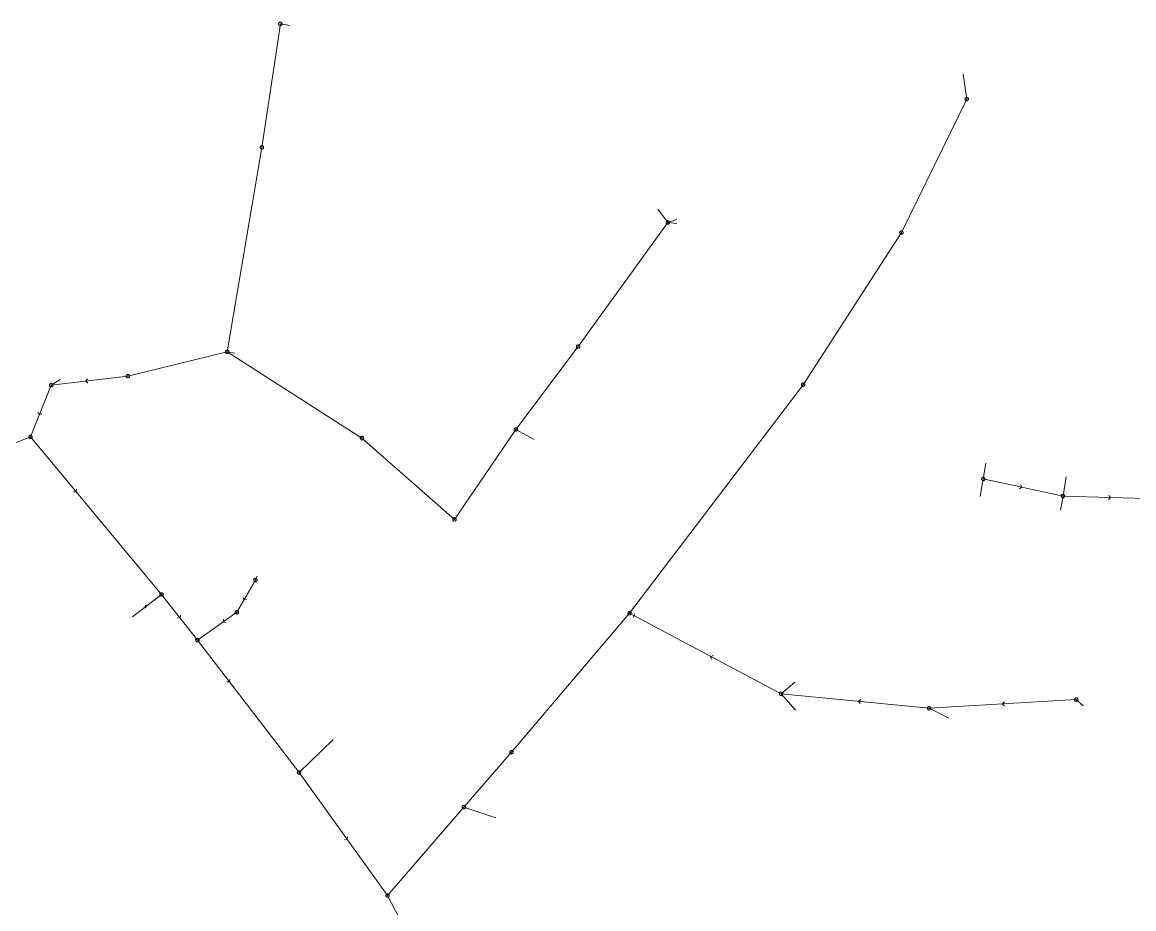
# Model space of a CAD drawing. Header units: metres. Extents: x 25504150 to 25508618, y 6694193 to 6702753.
# Drawn here: x 25506014.7 to 25506310.9, y 6698844 to 6699080.3 of the extents above; entities that cross this region are included whole.
import ezdxf

# ---------------------------------------------------------------- set-up
doc = ezdxf.new("R2010")
doc.units = ezdxf.units.M
for name, pattern in [('Sewer_node', [0]), ('Viemariputket', [0]), ('Viemarivarusteet', [0])]:
    doc.linetypes.add(name, pattern=pattern)
for name, color, linetype, lineweight in [('Sewer_node', 7, 'Sewer_node', 0), ('Viemariputket', 7, 'Viemariputket', 0), ('Viemarivarusteet', 7, 'Viemarivarusteet', 0)]:
    doc.layers.add(name, color=color, linetype=linetype, lineweight=lineweight)

msp = doc.modelspace()

# ---------------------------------------------------------------- linework, layer by layer
at = {"layer": 'Sewer_node', "color": 46, "linetype": 'Continuous', "true_color": 0x7f5f00}
msp.add_line((25506177.95, 6698922.64), (25506177.51, 6698921.72), dxfattribs=at)
at = {"layer": 'Sewer_node', "color": 46, "linetype": 'Continuous', "true_color": 0x7f5f00, "flags": 128}
for points, elevation in [([(25506083.95, 6699079.84), (25506083.94, 6699079.91), (25506083.93, 6699079.99), (25506083.9, 6699080.05), (25506083.86, 6699080.12), (25506083.81, 6699080.17), (25506083.76, 6699080.22), (25506083.69, 6699080.26), (25506083.63, 6699080.29), (25506083.55, 6699080.3), (25506083.48, 6699080.31), (25506083.41, 6699080.3), (25506083.33, 6699080.29), (25506083.27, 6699080.26), (25506083.2, 6699080.22), (25506083.15, 6699080.17), (25506083.1, 6699080.12), (25506083.06, 6699080.05), (25506083.03, 6699079.99), (25506083.02, 6699079.91), (25506083.01, 6699079.84), (25506083.02, 6699079.77), (25506083.03, 6699079.69), (25506083.06, 6699079.63), (25506083.1, 6699079.56), (25506083.15, 6699079.51), (25506083.2, 6699079.46), (25506083.27, 6699079.42), (25506083.33, 6699079.39), (25506083.41, 6699079.38), (25506083.48, 6699079.37), (25506083.55, 6699079.38), (25506083.63, 6699079.39), (25506083.69, 6699079.42), (25506083.76, 6699079.46), (25506083.81, 6699079.51), (25506083.86, 6699079.56), (25506083.9, 6699079.63), (25506083.93, 6699079.69), (25506083.94, 6699079.77)], 45.31), ([(25506079.03, 6699046.96), (25506079.02, 6699047.03), (25506079.01, 6699047.1), (25506078.98, 6699047.17), (25506078.94, 6699047.23), (25506078.9, 6699047.29), (25506078.84, 6699047.33), (25506078.78, 6699047.37), (25506078.71, 6699047.4), (25506078.64, 6699047.41), (25506078.57, 6699047.42), (25506078.5, 6699047.41), (25506078.43, 6699047.4), (25506078.36, 6699047.37), (25506078.3, 6699047.33), (25506078.24, 6699047.29), (25506078.2, 6699047.23), (25506078.16, 6699047.17), (25506078.13, 6699047.1), (25506078.12, 6699047.03), (25506078.11, 6699046.96), (25506078.12, 6699046.89), (25506078.13, 6699046.82), (25506078.16, 6699046.75), (25506078.2, 6699046.69), (25506078.24, 6699046.63), (25506078.3, 6699046.59), (25506078.36, 6699046.55), (25506078.43, 6699046.52), (25506078.5, 6699046.51), (25506078.57, 6699046.5), (25506078.64, 6699046.51), (25506078.71, 6699046.52), (25506078.78, 6699046.55), (25506078.84, 6699046.59), (25506078.9, 6699046.63), (25506078.94, 6699046.69), (25506078.98, 6699046.75), (25506079.01, 6699046.82), (25506079.02, 6699046.89)], 45.21), ([(25506187.21, 6699026.93), (25506187.2, 6699027), (25506187.19, 6699027.07), (25506187.16, 6699027.14), (25506187.12, 6699027.2), (25506187.08, 6699027.26), (25506187.02, 6699027.3), (25506186.96, 6699027.34), (25506186.89, 6699027.37), (25506186.82, 6699027.38), (25506186.75, 6699027.39), (25506186.68, 6699027.38), (25506186.61, 6699027.37), (25506186.54, 6699027.34), (25506186.48, 6699027.3), (25506186.42, 6699027.26), (25506186.38, 6699027.2), (25506186.34, 6699027.14), (25506186.31, 6699027.07), (25506186.3, 6699027), (25506186.29, 6699026.93), (25506186.3, 6699026.86), (25506186.31, 6699026.79), (25506186.34, 6699026.72), (25506186.38, 6699026.66), (25506186.42, 6699026.6), (25506186.48, 6699026.56), (25506186.54, 6699026.52), (25506186.61, 6699026.49), (25506186.68, 6699026.48), (25506186.75, 6699026.47), (25506186.82, 6699026.48), (25506186.89, 6699026.49), (25506186.96, 6699026.52), (25506187.02, 6699026.56), (25506187.08, 6699026.6), (25506187.12, 6699026.66), (25506187.16, 6699026.72), (25506187.19, 6699026.79), (25506187.2, 6699026.86)], 52.87), ([(25506069.76, 6698992.46), (25506069.75, 6698992.53), (25506069.74, 6698992.6), (25506069.71, 6698992.67), (25506069.67, 6698992.73), (25506069.63, 6698992.79), (25506069.57, 6698992.83), (25506069.51, 6698992.87), (25506069.44, 6698992.9), (25506069.37, 6698992.91), (25506069.3, 6698992.92), (25506069.23, 6698992.91), (25506069.16, 6698992.9), (25506069.09, 6698992.87), (25506069.03, 6698992.83), (25506068.97, 6698992.79), (25506068.93, 6698992.73), (25506068.89, 6698992.67), (25506068.86, 6698992.6), (25506068.85, 6698992.53), (25506068.84, 6698992.46), (25506068.85, 6698992.39), (25506068.86, 6698992.32), (25506068.89, 6698992.25), (25506068.93, 6698992.19), (25506068.97, 6698992.13), (25506069.03, 6698992.09), (25506069.09, 6698992.05), (25506069.16, 6698992.02), (25506069.23, 6698992.01), (25506069.3, 6698992), (25506069.37, 6698992.01), (25506069.44, 6698992.02), (25506069.51, 6698992.05), (25506069.57, 6698992.09), (25506069.63, 6698992.13), (25506069.67, 6698992.19), (25506069.71, 6698992.25), (25506069.74, 6698992.32), (25506069.75, 6698992.39)], 45.39), ([(25506022.86, 6698983.56), (25506022.85, 6698983.63), (25506022.84, 6698983.7), (25506022.81, 6698983.77), (25506022.77, 6698983.83), (25506022.73, 6698983.89), (25506022.67, 6698983.93), (25506022.61, 6698983.97), (25506022.54, 6698984), (25506022.47, 6698984.01), (25506022.4, 6698984.02), (25506022.33, 6698984.01), (25506022.26, 6698984), (25506022.19, 6698983.97), (25506022.13, 6698983.93), (25506022.07, 6698983.89), (25506022.03, 6698983.83), (25506021.99, 6698983.77), (25506021.96, 6698983.7), (25506021.95, 6698983.63), (25506021.94, 6698983.56), (25506021.95, 6698983.49), (25506021.96, 6698983.42), (25506021.99, 6698983.35), (25506022.03, 6698983.29), (25506022.07, 6698983.23), (25506022.13, 6698983.19), (25506022.19, 6698983.15), (25506022.26, 6698983.12), (25506022.33, 6698983.11), (25506022.4, 6698983.1), (25506022.47, 6698983.11), (25506022.54, 6698983.12), (25506022.61, 6698983.15), (25506022.67, 6698983.19), (25506022.73, 6698983.23), (25506022.77, 6698983.29), (25506022.81, 6698983.35), (25506022.84, 6698983.42), (25506022.85, 6698983.49)], 44.12), ([(25506146.71, 6698971.77), (25506146.7, 6698971.84), (25506146.69, 6698971.91), (25506146.66, 6698971.98), (25506146.62, 6698972.04), (25506146.58, 6698972.1), (25506146.52, 6698972.14), (25506146.46, 6698972.18), (25506146.39, 6698972.21), (25506146.32, 6698972.22), (25506146.25, 6698972.23), (25506146.18, 6698972.22), (25506146.11, 6698972.21), (25506146.04, 6698972.18), (25506145.98, 6698972.14), (25506145.92, 6698972.1), (25506145.88, 6698972.04), (25506145.84, 6698971.98), (25506145.81, 6698971.91), (25506145.8, 6698971.84), (25506145.79, 6698971.77), (25506145.8, 6698971.7), (25506145.81, 6698971.63), (25506145.84, 6698971.56), (25506145.88, 6698971.5), (25506145.92, 6698971.44), (25506145.98, 6698971.4), (25506146.04, 6698971.36), (25506146.11, 6698971.33), (25506146.18, 6698971.32), (25506146.25, 6698971.31), (25506146.32, 6698971.32), (25506146.39, 6698971.33), (25506146.46, 6698971.36), (25506146.52, 6698971.4), (25506146.58, 6698971.44), (25506146.62, 6698971.5), (25506146.66, 6698971.56), (25506146.69, 6698971.63), (25506146.7, 6698971.7)], 50.02), ([(25506017.33, 6698969.81), (25506017.32, 6698969.88), (25506017.31, 6698969.95), (25506017.28, 6698970.02), (25506017.24, 6698970.08), (25506017.2, 6698970.14), (25506017.14, 6698970.18), (25506017.08, 6698970.22), (25506017.01, 6698970.25), (25506016.94, 6698970.26), (25506016.87, 6698970.27), (25506016.8, 6698970.26), (25506016.73, 6698970.25), (25506016.66, 6698970.22), (25506016.6, 6698970.18), (25506016.54, 6698970.14), (25506016.5, 6698970.08), (25506016.46, 6698970.02), (25506016.43, 6698969.95), (25506016.42, 6698969.88), (25506016.41, 6698969.81), (25506016.42, 6698969.74), (25506016.43, 6698969.67), (25506016.46, 6698969.6), (25506016.5, 6698969.54), (25506016.54, 6698969.48), (25506016.6, 6698969.44), (25506016.66, 6698969.4), (25506016.73, 6698969.37), (25506016.8, 6698969.36), (25506016.87, 6698969.35), (25506016.94, 6698969.36), (25506017.01, 6698969.37), (25506017.08, 6698969.4), (25506017.14, 6698969.44), (25506017.2, 6698969.48), (25506017.24, 6698969.54), (25506017.28, 6698969.6), (25506017.31, 6698969.67), (25506017.32, 6698969.74)], 43.89), ([(25506105.69, 6698969.49), (25506105.68, 6698969.56), (25506105.67, 6698969.63), (25506105.64, 6698969.7), (25506105.6, 6698969.76), (25506105.56, 6698969.82), (25506105.5, 6698969.86), (25506105.44, 6698969.9), (25506105.37, 6698969.93), (25506105.3, 6698969.94), (25506105.23, 6698969.95), (25506105.16, 6698969.94), (25506105.09, 6698969.93), (25506105.02, 6698969.9), (25506104.96, 6698969.86), (25506104.9, 6698969.82), (25506104.86, 6698969.76), (25506104.82, 6698969.7), (25506104.79, 6698969.63), (25506104.78, 6698969.56), (25506104.77, 6698969.49), (25506104.78, 6698969.42), (25506104.79, 6698969.35), (25506104.82, 6698969.28), (25506104.86, 6698969.22), (25506104.9, 6698969.16), (25506104.96, 6698969.12), (25506105.02, 6698969.08), (25506105.09, 6698969.05), (25506105.16, 6698969.04), (25506105.23, 6698969.03), (25506105.3, 6698969.04), (25506105.37, 6698969.05), (25506105.44, 6698969.08), (25506105.5, 6698969.12), (25506105.56, 6698969.16), (25506105.6, 6698969.22), (25506105.64, 6698969.28), (25506105.67, 6698969.35), (25506105.68, 6698969.42)], 48.2), ([(25506292.54, 6698954.03), (25506292.53, 6698954.1), (25506292.52, 6698954.17), (25506292.49, 6698954.24), (25506292.45, 6698954.3), (25506292.41, 6698954.36), (25506292.35, 6698954.4), (25506292.29, 6698954.44), (25506292.22, 6698954.47), (25506292.15, 6698954.48), (25506292.08, 6698954.49), (25506292.01, 6698954.48), (25506291.94, 6698954.47), (25506291.87, 6698954.44), (25506291.81, 6698954.4), (25506291.75, 6698954.36), (25506291.71, 6698954.3), (25506291.67, 6698954.24), (25506291.64, 6698954.17), (25506291.63, 6698954.1), (25506291.62, 6698954.03), (25506291.63, 6698953.96), (25506291.64, 6698953.89), (25506291.67, 6698953.82), (25506291.71, 6698953.76), (25506291.75, 6698953.7), (25506291.81, 6698953.66), (25506291.87, 6698953.62), (25506291.94, 6698953.59), (25506292.01, 6698953.58), (25506292.08, 6698953.57), (25506292.15, 6698953.58), (25506292.22, 6698953.59), (25506292.29, 6698953.62), (25506292.35, 6698953.66), (25506292.41, 6698953.7), (25506292.45, 6698953.76), (25506292.49, 6698953.82), (25506292.52, 6698953.89), (25506292.53, 6698953.96)], 49.76), ([(25506130.35, 6698947.82), (25506130.34, 6698947.89), (25506130.33, 6698947.96), (25506130.3, 6698948.03), (25506130.26, 6698948.09), (25506130.22, 6698948.15), (25506130.16, 6698948.19), (25506130.1, 6698948.23), (25506130.03, 6698948.26), (25506129.96, 6698948.27), (25506129.89, 6698948.28), (25506129.82, 6698948.27), (25506129.75, 6698948.26), (25506129.68, 6698948.23), (25506129.62, 6698948.19), (25506129.56, 6698948.15), (25506129.52, 6698948.09), (25506129.48, 6698948.03), (25506129.45, 6698947.96), (25506129.44, 6698947.89), (25506129.43, 6698947.82), (25506129.44, 6698947.75), (25506129.45, 6698947.68), (25506129.48, 6698947.61), (25506129.52, 6698947.55), (25506129.56, 6698947.49), (25506129.62, 6698947.45), (25506129.68, 6698947.41), (25506129.75, 6698947.38), (25506129.82, 6698947.37), (25506129.89, 6698947.36), (25506129.96, 6698947.37), (25506130.03, 6698947.38), (25506130.1, 6698947.41), (25506130.16, 6698947.45), (25506130.22, 6698947.49), (25506130.26, 6698947.55), (25506130.3, 6698947.61), (25506130.33, 6698947.68), (25506130.34, 6698947.75)], 49.2), ([(25506077.28, 6698931.65), (25506077.27, 6698931.72), (25506077.26, 6698931.79), (25506077.23, 6698931.86), (25506077.19, 6698931.92), (25506077.15, 6698931.98), (25506077.09, 6698932.02), (25506077.03, 6698932.06), (25506076.96, 6698932.09), (25506076.89, 6698932.1), (25506076.82, 6698932.11), (25506076.75, 6698932.1), (25506076.68, 6698932.09), (25506076.61, 6698932.06), (25506076.55, 6698932.02), (25506076.49, 6698931.98), (25506076.45, 6698931.92), (25506076.41, 6698931.86), (25506076.38, 6698931.79), (25506076.37, 6698931.72), (25506076.36, 6698931.65), (25506076.37, 6698931.58), (25506076.38, 6698931.51), (25506076.41, 6698931.44), (25506076.45, 6698931.38), (25506076.49, 6698931.32), (25506076.55, 6698931.28), (25506076.61, 6698931.24), (25506076.68, 6698931.21), (25506076.75, 6698931.2), (25506076.82, 6698931.19), (25506076.89, 6698931.2), (25506076.96, 6698931.21), (25506077.03, 6698931.24), (25506077.09, 6698931.28), (25506077.15, 6698931.32), (25506077.19, 6698931.38), (25506077.23, 6698931.44), (25506077.26, 6698931.51), (25506077.27, 6698931.58)], 49.13), ([(25506052.27, 6698927.82), (25506052.26, 6698927.89), (25506052.25, 6698927.96), (25506052.22, 6698928.03), (25506052.18, 6698928.09), (25506052.14, 6698928.15), (25506052.08, 6698928.19), (25506052.02, 6698928.23), (25506051.95, 6698928.26), (25506051.88, 6698928.27), (25506051.81, 6698928.28), (25506051.74, 6698928.27), (25506051.67, 6698928.26), (25506051.6, 6698928.23), (25506051.54, 6698928.19), (25506051.48, 6698928.15), (25506051.44, 6698928.09), (25506051.4, 6698928.03), (25506051.37, 6698927.96), (25506051.36, 6698927.89), (25506051.35, 6698927.82), (25506051.36, 6698927.75), (25506051.37, 6698927.68), (25506051.4, 6698927.61), (25506051.44, 6698927.55), (25506051.48, 6698927.49), (25506051.54, 6698927.45), (25506051.6, 6698927.41), (25506051.67, 6698927.38), (25506051.74, 6698927.37), (25506051.81, 6698927.36), (25506051.88, 6698927.37), (25506051.95, 6698927.38), (25506052.02, 6698927.41), (25506052.08, 6698927.45), (25506052.14, 6698927.49), (25506052.18, 6698927.55), (25506052.22, 6698927.61), (25506052.25, 6698927.68), (25506052.26, 6698927.75)], 43.53), ([(25506072.37, 6698923.04), (25506072.36, 6698923.11), (25506072.35, 6698923.18), (25506072.32, 6698923.25), (25506072.28, 6698923.31), (25506072.24, 6698923.37), (25506072.18, 6698923.41), (25506072.12, 6698923.45), (25506072.05, 6698923.48), (25506071.98, 6698923.49), (25506071.91, 6698923.5), (25506071.84, 6698923.49), (25506071.77, 6698923.48), (25506071.7, 6698923.45), (25506071.64, 6698923.41), (25506071.58, 6698923.37), (25506071.54, 6698923.31), (25506071.5, 6698923.25), (25506071.47, 6698923.18), (25506071.46, 6698923.11), (25506071.45, 6698923.04), (25506071.46, 6698922.97), (25506071.47, 6698922.9), (25506071.5, 6698922.83), (25506071.54, 6698922.77), (25506071.58, 6698922.71), (25506071.64, 6698922.67), (25506071.7, 6698922.63), (25506071.77, 6698922.6), (25506071.84, 6698922.59), (25506071.91, 6698922.58), (25506071.98, 6698922.59), (25506072.05, 6698922.6), (25506072.12, 6698922.63), (25506072.18, 6698922.67), (25506072.24, 6698922.71), (25506072.28, 6698922.77), (25506072.32, 6698922.83), (25506072.35, 6698922.9), (25506072.36, 6698922.97)], 44.22), ([(25506177.01, 6698922.79), (25506177, 6698922.86), (25506176.99, 6698922.93), (25506176.96, 6698923), (25506176.92, 6698923.06), (25506176.88, 6698923.12), (25506176.82, 6698923.16), (25506176.76, 6698923.2), (25506176.69, 6698923.23), (25506176.62, 6698923.24), (25506176.55, 6698923.25), (25506176.48, 6698923.24), (25506176.41, 6698923.23), (25506176.34, 6698923.2), (25506176.28, 6698923.16), (25506176.22, 6698923.12), (25506176.18, 6698923.06), (25506176.14, 6698923), (25506176.11, 6698922.93), (25506176.1, 6698922.86), (25506176.09, 6698922.79), (25506176.1, 6698922.72), (25506176.11, 6698922.65), (25506176.14, 6698922.58), (25506176.18, 6698922.52), (25506176.22, 6698922.46), (25506176.28, 6698922.42), (25506176.34, 6698922.38), (25506176.41, 6698922.35), (25506176.48, 6698922.34), (25506176.55, 6698922.33), (25506176.62, 6698922.34), (25506176.69, 6698922.35), (25506176.76, 6698922.38), (25506176.82, 6698922.42), (25506176.88, 6698922.46), (25506176.92, 6698922.52), (25506176.96, 6698922.58), (25506176.99, 6698922.65), (25506177, 6698922.72)], 49.95), ([(25506061.83, 6698915.65), (25506061.82, 6698915.72), (25506061.81, 6698915.79), (25506061.78, 6698915.86), (25506061.74, 6698915.92), (25506061.7, 6698915.98), (25506061.64, 6698916.02), (25506061.58, 6698916.06), (25506061.51, 6698916.09), (25506061.44, 6698916.1), (25506061.37, 6698916.11), (25506061.3, 6698916.1), (25506061.23, 6698916.09), (25506061.16, 6698916.06), (25506061.1, 6698916.02), (25506061.04, 6698915.98), (25506061, 6698915.92), (25506060.96, 6698915.86), (25506060.93, 6698915.79), (25506060.92, 6698915.72), (25506060.91, 6698915.65), (25506060.92, 6698915.58), (25506060.93, 6698915.51), (25506060.96, 6698915.44), (25506061, 6698915.38), (25506061.04, 6698915.32), (25506061.1, 6698915.28), (25506061.16, 6698915.24), (25506061.23, 6698915.21), (25506061.3, 6698915.2), (25506061.37, 6698915.19), (25506061.44, 6698915.2), (25506061.51, 6698915.21), (25506061.58, 6698915.24), (25506061.64, 6698915.28), (25506061.7, 6698915.32), (25506061.74, 6698915.38), (25506061.78, 6698915.44), (25506061.81, 6698915.51), (25506061.82, 6698915.58)], 43.49), ([(25506217.39, 6698901.34), (25506217.38, 6698901.41), (25506217.37, 6698901.48), (25506217.34, 6698901.55), (25506217.3, 6698901.61), (25506217.26, 6698901.67), (25506217.2, 6698901.71), (25506217.14, 6698901.75), (25506217.07, 6698901.78), (25506217, 6698901.79), (25506216.93, 6698901.8), (25506216.86, 6698901.79), (25506216.79, 6698901.78), (25506216.72, 6698901.75), (25506216.66, 6698901.71), (25506216.6, 6698901.67), (25506216.56, 6698901.61), (25506216.52, 6698901.55), (25506216.49, 6698901.48), (25506216.48, 6698901.41), (25506216.47, 6698901.34), (25506216.48, 6698901.27), (25506216.49, 6698901.2), (25506216.52, 6698901.13), (25506216.56, 6698901.07), (25506216.6, 6698901.01), (25506216.66, 6698900.97), (25506216.72, 6698900.93), (25506216.79, 6698900.9), (25506216.86, 6698900.89), (25506216.93, 6698900.88), (25506217, 6698900.89), (25506217.07, 6698900.9), (25506217.14, 6698900.93), (25506217.2, 6698900.97), (25506217.26, 6698901.01), (25506217.3, 6698901.07), (25506217.34, 6698901.13), (25506217.37, 6698901.2), (25506217.38, 6698901.27)], 50.2), ([(25506256.85, 6698897.47), (25506256.84, 6698897.54), (25506256.83, 6698897.62), (25506256.8, 6698897.68), (25506256.76, 6698897.75), (25506256.71, 6698897.8), (25506256.66, 6698897.85), (25506256.59, 6698897.89), (25506256.53, 6698897.92), (25506256.45, 6698897.93), (25506256.38, 6698897.94), (25506256.31, 6698897.93), (25506256.23, 6698897.92), (25506256.17, 6698897.89), (25506256.1, 6698897.85), (25506256.05, 6698897.8), (25506256, 6698897.75), (25506255.96, 6698897.68), (25506255.93, 6698897.62), (25506255.92, 6698897.54), (25506255.91, 6698897.47), (25506255.92, 6698897.4), (25506255.93, 6698897.32), (25506255.96, 6698897.26), (25506256, 6698897.19), (25506256.05, 6698897.14), (25506256.1, 6698897.09), (25506256.17, 6698897.05), (25506256.23, 6698897.02), (25506256.31, 6698897.01), (25506256.38, 6698897), (25506256.45, 6698897.01), (25506256.53, 6698897.02), (25506256.59, 6698897.05), (25506256.66, 6698897.09), (25506256.71, 6698897.14), (25506256.76, 6698897.19), (25506256.8, 6698897.26), (25506256.83, 6698897.32), (25506256.84, 6698897.4)], 50.36), ([(25506296.06, 6698899.77), (25506296.05, 6698899.84), (25506296.04, 6698899.91), (25506296.01, 6698899.98), (25506295.97, 6698900.04), (25506295.93, 6698900.1), (25506295.87, 6698900.14), (25506295.81, 6698900.18), (25506295.74, 6698900.21), (25506295.67, 6698900.22), (25506295.6, 6698900.23), (25506295.53, 6698900.22), (25506295.46, 6698900.21), (25506295.39, 6698900.18), (25506295.33, 6698900.14), (25506295.27, 6698900.1), (25506295.23, 6698900.04), (25506295.19, 6698899.98), (25506295.16, 6698899.91), (25506295.15, 6698899.84), (25506295.14, 6698899.77), (25506295.15, 6698899.7), (25506295.16, 6698899.63), (25506295.19, 6698899.56), (25506295.23, 6698899.5), (25506295.27, 6698899.44), (25506295.33, 6698899.4), (25506295.39, 6698899.36), (25506295.46, 6698899.33), (25506295.53, 6698899.32), (25506295.6, 6698899.31), (25506295.67, 6698899.32), (25506295.74, 6698899.33), (25506295.81, 6698899.36), (25506295.87, 6698899.4), (25506295.93, 6698899.44), (25506295.97, 6698899.5), (25506296.01, 6698899.56), (25506296.04, 6698899.63), (25506296.05, 6698899.7)], 51.34), ([(25506145.54, 6698885.8), (25506145.53, 6698885.87), (25506145.52, 6698885.94), (25506145.49, 6698886.01), (25506145.45, 6698886.07), (25506145.41, 6698886.13), (25506145.35, 6698886.17), (25506145.29, 6698886.21), (25506145.22, 6698886.24), (25506145.15, 6698886.25), (25506145.08, 6698886.26), (25506145.01, 6698886.25), (25506144.94, 6698886.24), (25506144.87, 6698886.21), (25506144.81, 6698886.17), (25506144.75, 6698886.13), (25506144.71, 6698886.07), (25506144.67, 6698886.01), (25506144.64, 6698885.94), (25506144.63, 6698885.87), (25506144.62, 6698885.8), (25506144.63, 6698885.73), (25506144.64, 6698885.66), (25506144.67, 6698885.59), (25506144.71, 6698885.53), (25506144.75, 6698885.47), (25506144.81, 6698885.43), (25506144.87, 6698885.39), (25506144.94, 6698885.36), (25506145.01, 6698885.35), (25506145.08, 6698885.34), (25506145.15, 6698885.35), (25506145.22, 6698885.36), (25506145.29, 6698885.39), (25506145.35, 6698885.43), (25506145.41, 6698885.47), (25506145.45, 6698885.53), (25506145.49, 6698885.59), (25506145.52, 6698885.66), (25506145.53, 6698885.73)], 46.62), ([(25506088.92, 6698880.37), (25506088.91, 6698880.44), (25506088.9, 6698880.51), (25506088.87, 6698880.58), (25506088.83, 6698880.64), (25506088.79, 6698880.7), (25506088.73, 6698880.74), (25506088.67, 6698880.78), (25506088.6, 6698880.81), (25506088.53, 6698880.82), (25506088.46, 6698880.83), (25506088.39, 6698880.82), (25506088.32, 6698880.81), (25506088.25, 6698880.78), (25506088.19, 6698880.74), (25506088.13, 6698880.7), (25506088.09, 6698880.64), (25506088.05, 6698880.58), (25506088.02, 6698880.51), (25506088.01, 6698880.44), (25506088, 6698880.37), (25506088.01, 6698880.3), (25506088.02, 6698880.23), (25506088.05, 6698880.16), (25506088.09, 6698880.1), (25506088.13, 6698880.04), (25506088.19, 6698880), (25506088.25, 6698879.96), (25506088.32, 6698879.93), (25506088.39, 6698879.92), (25506088.46, 6698879.91), (25506088.53, 6698879.92), (25506088.6, 6698879.93), (25506088.67, 6698879.96), (25506088.73, 6698880), (25506088.79, 6698880.04), (25506088.83, 6698880.1), (25506088.87, 6698880.16), (25506088.9, 6698880.23), (25506088.91, 6698880.3)], 43.42), ([(25506132.83, 6698871.09), (25506132.82, 6698871.16), (25506132.81, 6698871.23), (25506132.78, 6698871.3), (25506132.74, 6698871.36), (25506132.7, 6698871.42), (25506132.64, 6698871.46), (25506132.58, 6698871.5), (25506132.51, 6698871.53), (25506132.44, 6698871.54), (25506132.37, 6698871.55), (25506132.3, 6698871.54), (25506132.23, 6698871.53), (25506132.16, 6698871.5), (25506132.1, 6698871.46), (25506132.04, 6698871.42), (25506132, 6698871.36), (25506131.96, 6698871.3), (25506131.93, 6698871.23), (25506131.92, 6698871.16), (25506131.91, 6698871.09), (25506131.92, 6698871.02), (25506131.93, 6698870.95), (25506131.96, 6698870.88), (25506132, 6698870.82), (25506132.04, 6698870.76), (25506132.1, 6698870.72), (25506132.16, 6698870.68), (25506132.23, 6698870.65), (25506132.3, 6698870.64), (25506132.37, 6698870.63), (25506132.44, 6698870.64), (25506132.51, 6698870.65), (25506132.58, 6698870.68), (25506132.64, 6698870.72), (25506132.7, 6698870.76), (25506132.74, 6698870.82), (25506132.78, 6698870.88), (25506132.81, 6698870.95), (25506132.82, 6698871.02)], 45.26), ([(25506112.51, 6698847.55), (25506112.5, 6698847.62), (25506112.49, 6698847.69), (25506112.46, 6698847.76), (25506112.42, 6698847.82), (25506112.38, 6698847.88), (25506112.32, 6698847.92), (25506112.26, 6698847.96), (25506112.19, 6698847.99), (25506112.12, 6698848), (25506112.05, 6698848.01), (25506111.98, 6698848), (25506111.91, 6698847.99), (25506111.84, 6698847.96), (25506111.78, 6698847.92), (25506111.72, 6698847.88), (25506111.68, 6698847.82), (25506111.64, 6698847.76), (25506111.61, 6698847.69), (25506111.6, 6698847.62), (25506111.59, 6698847.55), (25506111.6, 6698847.48), (25506111.61, 6698847.41), (25506111.64, 6698847.34), (25506111.68, 6698847.28), (25506111.72, 6698847.22), (25506111.78, 6698847.18), (25506111.84, 6698847.14), (25506111.91, 6698847.11), (25506111.98, 6698847.1), (25506112.05, 6698847.09), (25506112.12, 6698847.1), (25506112.19, 6698847.11), (25506112.26, 6698847.14), (25506112.32, 6698847.18), (25506112.38, 6698847.22), (25506112.42, 6698847.28), (25506112.46, 6698847.34), (25506112.49, 6698847.41), (25506112.5, 6698847.48)], 43.69)]:
    msp.add_lwpolyline(points, close=True, dxfattribs=dict(at, elevation=elevation))
for points in [[(25506266.87, 6699059.84), (25506266.86, 6699059.91), (25506266.85, 6699059.98), (25506266.82, 6699060.05), (25506266.78, 6699060.11), (25506266.74, 6699060.17), (25506266.68, 6699060.21), (25506266.62, 6699060.25), (25506266.55, 6699060.28), (25506266.48, 6699060.29), (25506266.41, 6699060.3), (25506266.34, 6699060.29), (25506266.27, 6699060.28), (25506266.2, 6699060.25), (25506266.14, 6699060.21), (25506266.08, 6699060.17), (25506266.04, 6699060.11), (25506266, 6699060.05), (25506265.97, 6699059.98), (25506265.96, 6699059.91), (25506265.95, 6699059.84), (25506265.96, 6699059.77), (25506265.97, 6699059.7), (25506266, 6699059.63), (25506266.04, 6699059.57), (25506266.08, 6699059.51), (25506266.14, 6699059.47), (25506266.2, 6699059.43), (25506266.27, 6699059.4), (25506266.34, 6699059.39), (25506266.41, 6699059.38), (25506266.48, 6699059.39), (25506266.55, 6699059.4), (25506266.62, 6699059.43), (25506266.68, 6699059.47), (25506266.74, 6699059.51), (25506266.78, 6699059.57), (25506266.82, 6699059.63), (25506266.85, 6699059.7), (25506266.86, 6699059.77)], [(25506249.46, 6699024.24), (25506249.45, 6699024.31), (25506249.44, 6699024.38), (25506249.41, 6699024.45), (25506249.37, 6699024.51), (25506249.33, 6699024.57), (25506249.27, 6699024.61), (25506249.21, 6699024.65), (25506249.14, 6699024.68), (25506249.07, 6699024.69), (25506249, 6699024.7), (25506248.93, 6699024.69), (25506248.86, 6699024.68), (25506248.79, 6699024.65), (25506248.73, 6699024.61), (25506248.67, 6699024.57), (25506248.63, 6699024.51), (25506248.59, 6699024.45), (25506248.56, 6699024.38), (25506248.55, 6699024.31), (25506248.54, 6699024.24), (25506248.55, 6699024.17), (25506248.56, 6699024.1), (25506248.59, 6699024.03), (25506248.63, 6699023.97), (25506248.67, 6699023.91), (25506248.73, 6699023.87), (25506248.79, 6699023.83), (25506248.86, 6699023.8), (25506248.93, 6699023.79), (25506249, 6699023.78), (25506249.07, 6699023.79), (25506249.14, 6699023.8), (25506249.21, 6699023.83), (25506249.27, 6699023.87), (25506249.33, 6699023.91), (25506249.37, 6699023.97), (25506249.41, 6699024.03), (25506249.44, 6699024.1), (25506249.45, 6699024.17)], [(25506163.32, 6698993.89), (25506163.31, 6698993.96), (25506163.3, 6698994.03), (25506163.27, 6698994.1), (25506163.23, 6698994.16), (25506163.19, 6698994.22), (25506163.13, 6698994.26), (25506163.07, 6698994.3), (25506163, 6698994.33), (25506162.93, 6698994.34), (25506162.86, 6698994.35), (25506162.79, 6698994.34), (25506162.72, 6698994.33), (25506162.65, 6698994.3), (25506162.59, 6698994.26), (25506162.53, 6698994.22), (25506162.49, 6698994.16), (25506162.45, 6698994.1), (25506162.42, 6698994.03), (25506162.41, 6698993.96), (25506162.4, 6698993.89), (25506162.41, 6698993.82), (25506162.42, 6698993.75), (25506162.45, 6698993.68), (25506162.49, 6698993.62), (25506162.53, 6698993.56), (25506162.59, 6698993.52), (25506162.65, 6698993.48), (25506162.72, 6698993.45), (25506162.79, 6698993.44), (25506162.86, 6698993.43), (25506162.93, 6698993.44), (25506163, 6698993.45), (25506163.07, 6698993.48), (25506163.13, 6698993.52), (25506163.19, 6698993.56), (25506163.23, 6698993.62), (25506163.27, 6698993.68), (25506163.3, 6698993.75), (25506163.31, 6698993.82)], [(25506043.28, 6698986.01), (25506043.27, 6698986.08), (25506043.26, 6698986.15), (25506043.23, 6698986.22), (25506043.19, 6698986.28), (25506043.15, 6698986.34), (25506043.09, 6698986.38), (25506043.03, 6698986.42), (25506042.96, 6698986.45), (25506042.89, 6698986.46), (25506042.82, 6698986.47), (25506042.75, 6698986.46), (25506042.68, 6698986.45), (25506042.61, 6698986.42), (25506042.55, 6698986.38), (25506042.49, 6698986.34), (25506042.45, 6698986.28), (25506042.41, 6698986.22), (25506042.38, 6698986.15), (25506042.37, 6698986.08), (25506042.36, 6698986.01), (25506042.37, 6698985.94), (25506042.38, 6698985.87), (25506042.41, 6698985.8), (25506042.45, 6698985.74), (25506042.49, 6698985.68), (25506042.55, 6698985.64), (25506042.61, 6698985.6), (25506042.68, 6698985.57), (25506042.75, 6698985.56), (25506042.82, 6698985.55), (25506042.89, 6698985.56), (25506042.96, 6698985.57), (25506043.03, 6698985.6), (25506043.09, 6698985.64), (25506043.15, 6698985.68), (25506043.19, 6698985.74), (25506043.23, 6698985.8), (25506043.26, 6698985.87), (25506043.27, 6698985.94)], [(25506223.25, 6698983.71), (25506223.24, 6698983.78), (25506223.23, 6698983.85), (25506223.2, 6698983.92), (25506223.16, 6698983.98), (25506223.12, 6698984.04), (25506223.06, 6698984.08), (25506223, 6698984.12), (25506222.93, 6698984.15), (25506222.86, 6698984.16), (25506222.79, 6698984.17), (25506222.72, 6698984.16), (25506222.65, 6698984.15), (25506222.58, 6698984.12), (25506222.52, 6698984.08), (25506222.46, 6698984.04), (25506222.42, 6698983.98), (25506222.38, 6698983.92), (25506222.35, 6698983.85), (25506222.34, 6698983.78), (25506222.33, 6698983.71), (25506222.34, 6698983.64), (25506222.35, 6698983.57), (25506222.38, 6698983.5), (25506222.42, 6698983.44), (25506222.46, 6698983.38), (25506222.52, 6698983.34), (25506222.58, 6698983.3), (25506222.65, 6698983.27), (25506222.72, 6698983.26), (25506222.79, 6698983.25), (25506222.86, 6698983.26), (25506222.93, 6698983.27), (25506223, 6698983.3), (25506223.06, 6698983.34), (25506223.12, 6698983.38), (25506223.16, 6698983.44), (25506223.2, 6698983.5), (25506223.23, 6698983.57), (25506223.24, 6698983.64)], [(25506271.29, 6698958.58), (25506271.28, 6698958.65), (25506271.27, 6698958.72), (25506271.24, 6698958.79), (25506271.2, 6698958.85), (25506271.16, 6698958.91), (25506271.1, 6698958.95), (25506271.04, 6698958.99), (25506270.97, 6698959.02), (25506270.9, 6698959.03), (25506270.83, 6698959.04), (25506270.76, 6698959.03), (25506270.69, 6698959.02), (25506270.62, 6698958.99), (25506270.56, 6698958.95), (25506270.5, 6698958.91), (25506270.46, 6698958.85), (25506270.42, 6698958.79), (25506270.39, 6698958.72), (25506270.38, 6698958.65), (25506270.37, 6698958.58), (25506270.38, 6698958.51), (25506270.39, 6698958.44), (25506270.42, 6698958.37), (25506270.46, 6698958.31), (25506270.5, 6698958.25), (25506270.56, 6698958.21), (25506270.62, 6698958.17), (25506270.69, 6698958.14), (25506270.76, 6698958.13), (25506270.83, 6698958.12), (25506270.9, 6698958.13), (25506270.97, 6698958.14), (25506271.04, 6698958.17), (25506271.1, 6698958.21), (25506271.16, 6698958.25), (25506271.2, 6698958.31), (25506271.24, 6698958.37), (25506271.27, 6698958.44), (25506271.28, 6698958.51)]]:
    msp.add_lwpolyline(points, close=True, dxfattribs=at)
for points in [[(25506032.08, 6698985.26), (25506031.62, 6698984.67), (25506032.21, 6698984.21)], [(25506018.94, 6698976.39), (25506019.24, 6698975.7), (25506019.92, 6698975.99)], [(25506280.52, 6698955.96), (25506281.15, 6698956.37), (25506280.74, 6698956.99)], [(25506028.32, 6698955.19), (25506029.07, 6698955.14), (25506029.13, 6698955.88)], [(25506304.24, 6698953.14), (25506304.78, 6698953.66), (25506304.27, 6698954.2)], [(25506073.54, 6698927), (25506073.76, 6698926.28), (25506074.47, 6698926.49)], [(25506047.15, 6698924.25), (25506047.14, 6698924.28), (25506047.14, 6698924.29), (25506047.14, 6698924.3), (25506047.13, 6698924.31), (25506047.13, 6698924.32), (25506047.13, 6698924.33), (25506047.13, 6698924.34), (25506047.13, 6698924.35), (25506047.13, 6698924.36), (25506047.14, 6698924.37), (25506047.14, 6698924.38), (25506047.14, 6698924.39), (25506047.15, 6698924.4), (25506047.16, 6698924.4), (25506047.16, 6698924.41), (25506047.17, 6698924.42), (25506047.18, 6698924.42), (25506047.19, 6698924.43), (25506047.19, 6698924.43), (25506047.2, 6698924.43), (25506047.21, 6698924.43), (25506047.22, 6698924.43), (25506047.23, 6698924.43), (25506047.24, 6698924.43), (25506047.25, 6698924.43), (25506047.26, 6698924.43), (25506047.27, 6698924.42), (25506047.28, 6698924.42), (25506047.29, 6698924.41), (25506047.3, 6698924.41), (25506047.31, 6698924.4), (25506047.33, 6698924.38)], [(25506047.34, 6698924.38), (25506047.35, 6698924.36), (25506047.36, 6698924.35), (25506047.37, 6698924.33), (25506047.39, 6698924.32), (25506047.4, 6698924.31), (25506047.42, 6698924.3), (25506047.43, 6698924.29), (25506047.45, 6698924.29), (25506047.47, 6698924.28), (25506047.48, 6698924.28), (25506047.5, 6698924.27), (25506047.52, 6698924.27), (25506047.53, 6698924.27), (25506047.55, 6698924.28), (25506047.56, 6698924.28), (25506047.58, 6698924.29), (25506047.59, 6698924.29), (25506047.6, 6698924.3), (25506047.62, 6698924.31), (25506047.63, 6698924.32), (25506047.64, 6698924.33), (25506047.65, 6698924.35), (25506047.65, 6698924.36), (25506047.66, 6698924.38), (25506047.66, 6698924.39), (25506047.67, 6698924.41), (25506047.67, 6698924.42), (25506047.67, 6698924.44), (25506047.67, 6698924.46), (25506047.66, 6698924.48), (25506047.66, 6698924.5), (25506047.65, 6698924.51), (25506047.65, 6698924.53), (25506047.64, 6698924.55), (25506047.63, 6698924.56), (25506047.62, 6698924.58)], [(25506047.61, 6698924.58), (25506047.59, 6698924.61), (25506047.58, 6698924.63), (25506047.58, 6698924.64), (25506047.57, 6698924.66), (25506047.56, 6698924.68), (25506047.56, 6698924.7), (25506047.55, 6698924.71), (25506047.55, 6698924.73), (25506047.55, 6698924.75), (25506047.55, 6698924.76), (25506047.55, 6698924.78), (25506047.56, 6698924.79), (25506047.56, 6698924.81), (25506047.57, 6698924.82), (25506047.58, 6698924.83), (25506047.59, 6698924.85), (25506047.6, 6698924.86), (25506047.61, 6698924.86), (25506047.62, 6698924.87), (25506047.63, 6698924.88), (25506047.65, 6698924.88), (25506047.66, 6698924.88), (25506047.68, 6698924.89), (25506047.69, 6698924.89), (25506047.71, 6698924.88), (25506047.73, 6698924.88), (25506047.74, 6698924.88), (25506047.76, 6698924.87), (25506047.78, 6698924.86), (25506047.79, 6698924.86), (25506047.81, 6698924.85), (25506047.82, 6698924.83), (25506047.84, 6698924.82), (25506047.85, 6698924.81), (25506047.87, 6698924.79)], [(25506047.88, 6698924.78), (25506047.9, 6698924.76), (25506047.91, 6698924.75), (25506047.92, 6698924.75), (25506047.93, 6698924.74), (25506047.94, 6698924.74), (25506047.95, 6698924.73), (25506047.96, 6698924.73), (25506047.97, 6698924.73), (25506047.97, 6698924.73), (25506047.98, 6698924.73), (25506047.99, 6698924.73), (25506048, 6698924.73), (25506048.01, 6698924.74), (25506048.02, 6698924.74), (25506048.03, 6698924.74), (25506048.03, 6698924.75), (25506048.04, 6698924.76), (25506048.04, 6698924.76), (25506048.05, 6698924.77), (25506048.05, 6698924.78), (25506048.05, 6698924.79), (25506048.06, 6698924.8), (25506048.06, 6698924.81), (25506048.06, 6698924.82), (25506048.06, 6698924.83), (25506048.06, 6698924.84), (25506048.05, 6698924.85), (25506048.05, 6698924.86), (25506048.05, 6698924.87), (25506048.04, 6698924.89)], [(25506056.01, 6698921.59), (25506056.76, 6698921.52), (25506056.84, 6698922.26)], [(25506068.36, 6698921.21), (25506068.25, 6698920.47), (25506068.98, 6698920.36)], [(25506198.88, 6698911.54), (25506198.16, 6698911.31), (25506198.38, 6698910.6)], [(25506069.2, 6698904.55), (25506069.95, 6698904.48), (25506070.04, 6698905.21)], [(25506238.14, 6698899.8), (25506237.56, 6698899.32), (25506238.03, 6698898.74)], [(25506276.47, 6698899.18), (25506275.98, 6698898.62), (25506276.53, 6698898.12)], [(25506100.55, 6698862.61), (25506101.3, 6698862.51), (25506101.41, 6698863.25)]]:
    msp.add_lwpolyline(points, dxfattribs=at)
at = {"layer": 'Viemariputket', "color": 1, "linetype": 'Continuous', "lineweight": 15}
for p, q in [((25506078.57, 6699046.96), (25506083.48, 6699079.84)), ((25506083.48, 6699079.84), (25506086.02, 6699079.4)), ((25506266.41, 6699059.84), (25506265.5, 6699066.49)), ((25506249, 6699024.24), (25506266.41, 6699059.84)), ((25506069.3, 6698992.46), (25506078.56, 6699046.96)), ((25506186.75, 6699026.93), (25506184.09, 6699030.52)), ((25506186.75, 6699026.93), (25506189.17, 6699027.76)), ((25506162.86, 6698993.89), (25506186.75, 6699026.93)), ((25506186.75, 6699026.93), (25506189.18, 6699026.7)), ((25506222.79, 6698983.71), (25506249, 6699024.24)), ((25506042.82, 6698986.01), (25506069.3, 6698992.46)), ((25506069.3, 6698992.46), (25506105.23, 6698969.49)), ((25506069.3, 6698992.46), (25506071.34, 6698992.09)), ((25506162.86, 6698993.89), (25506146.25, 6698971.77)), ((25506016.87, 6698969.81, 40.68), (25506022.4, 6698983.56, 40.74)), ((25506022.4, 6698983.56, 40.93), (25506042.82, 6698986.01, 41.02)), ((25506022.4, 6698983.56, 40.92), (25506024.78, 6698985.06, 41.01)), ((25506176.55, 6698922.79), (25506222.79, 6698983.71)), ((25506129.89, 6698947.82), (25506146.25, 6698971.77)), ((25506146.25, 6698971.77), (25506151.09, 6698969.08)), ((25506051.81, 6698927.82), (25506016.87, 6698969.81, 40.59)), ((25506105.23, 6698969.49), (25506129.89, 6698947.82)), ((25506270.83, 6698958.58), (25506271.55, 6698962.81)), ((25506270.83, 6698958.58), (25506270.04, 6698953.93)), ((25506292.08, 6698954.03, 47.19), (25506270.83, 6698958.58, 47.57)), ((25506292.08, 6698954.03, 47.43), (25506292.91, 6698959.17, 47.47)), ((25506292.08, 6698954.03, 47.63), (25506291.4, 6698950.3, 47.57)), ((25506318.32, 6698953.27, 46.43), (25506292.08, 6698954.03, 47.21)), ((25506071.91, 6698923.04), (25506076.82, 6698931.65)), ((25506076.82, 6698931.65), (25506077.33, 6698932.67)), ((25506051.81, 6698927.82, 40.51), (25506044.06, 6698921.85, 40.62)), ((25506061.37, 6698915.65), (25506051.81, 6698927.82)), ((25506176.55, 6698922.79), (25506178.04, 6698924.82)), ((25506061.37, 6698915.65), (25506071.91, 6698923.04)), ((25506145.08, 6698885.8), (25506176.55, 6698922.79)), ((25506177.72, 6698922.17, 1.38), (25506176.55, 6698922.79, 47.12)), ((25506216.93, 6698901.34, 47.57), (25506177.72, 6698922.17, 1.38)), ((25506088.46, 6698880.37), (25506061.37, 6698915.65)), ((25506216.93, 6698901.34, 47.76), (25506220.63, 6698904.4)), ((25506216.93, 6698901.34, 47.71), (25506220.8, 6698897)), ((25506216.93, 6698901.34, 47.88), (25506256.38, 6698897.47, 48.49)), ((25506256.38, 6698897.47, 48.64), (25506295.6, 6698899.77, 49.45)), ((25506256.38, 6698897.47, 48.72), (25506261.69, 6698894.87, 47.89)), ((25506295.6, 6698899.77, 50.11), (25506297.44, 6698898.12, 49.41)), ((25506088.46, 6698880.37), (25506097.57, 6698889.13)), ((25506132.37, 6698871.09), (25506145.08, 6698885.8)), ((25506112.05, 6698847.55), (25506088.46, 6698880.37)), ((25506112.05, 6698847.55), (25506132.37, 6698871.09)), ((25506132.37, 6698871.09), (25506140.95, 6698868.24)), ((25506112.05, 6698847.55), (25506132.44, 6698808.92))]:
    msp.add_line(p, q, dxfattribs=at)
at = {"layer": 'Viemariputket', "color": 251, "linetype": 'Continuous', "lineweight": 15, "true_color": 0x595959}
msp.add_line((25506016.87, 6698969.81, 40.67), (25506010.93, 6698967.44, 40.73), dxfattribs=at)
at = {"layer": 'Viemarivarusteet', "color": 1}
for p in [(25506083.48, 6699079.84, 45.31), (25506266.41, 6699059.84), (25506078.57, 6699046.96, 45.21), (25506186.75, 6699026.93, 52.87), (25506249, 6699024.24), (25506069.3, 6698992.46, 45.39), (25506162.86, 6698993.89), (25506022.4, 6698983.56, 44.12), (25506042.82, 6698986.01), (25506222.79, 6698983.71), (25506146.25, 6698971.77, 50.02), (25506016.87, 6698969.81, 43.89), (25506105.23, 6698969.49, 48.2), (25506270.83, 6698958.58), (25506292.08, 6698954.03, 49.76), (25506129.89, 6698947.82, 49.2), (25506076.82, 6698931.65, 49.13), (25506051.81, 6698927.82, 43.53), (25506071.91, 6698923.04, 44.22), (25506176.55, 6698922.79, 49.95), (25506177.72, 6698922.17), (25506061.37, 6698915.65, 43.49), (25506216.93, 6698901.34, 50.2), (25506256.38, 6698897.47, 50.36), (25506295.6, 6698899.77, 51.34), (25506145.08, 6698885.8, 46.62), (25506088.46, 6698880.37, 43.42), (25506132.37, 6698871.09, 45.26), (25506112.05, 6698847.55, 43.69)]:
    msp.add_point(p, dxfattribs=at)

doc.saveas('drawing.dxf')
